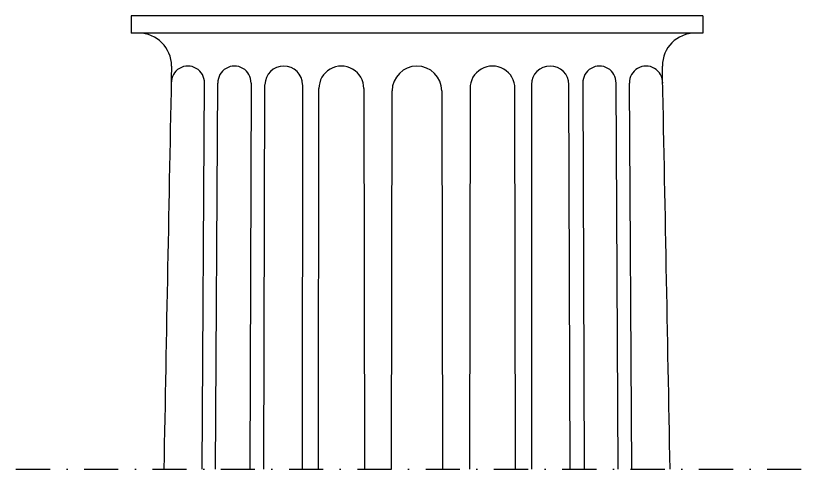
# Model space of a CAD drawing. Header units: millimetres. Extents: x 0 to 1967, y 0 to 3604.
# Drawn here: x 270 to 1750, y 1458 to 2301 of the extents above; entities that cross this region are included whole.
import ezdxf

# ---------------------------------------------------------------- set-up
doc = ezdxf.new("R2010")
doc.units = ezdxf.units.MM
doc.header["$LTSCALE"] = 1000
doc.linetypes.add('dash-dot', pattern=[25.4, 12.7, -6.35, 0, -6.35])
doc.layers.add('ceco.net 395', color=7, linetype='Continuous')

msp = doc.modelspace()

# ---------------------------------------------------------------- linework, layer by layer
at = {"layer": 'ceco.net 395'}
for p, q in [((1548.9, 2301.2), (484.8, 2301.2)), ((484.8, 2301.2), (484.8, 2269.1)), ((1548.9, 2301.2), (1548.9, 2269.1)), ((484.8, 2269.1), (484.8, 2269.1)), ((484.8, 2269.1), (484.8, 2269.1)), ((484.8, 2269.1), (484.8, 2269.1)), ((484.8, 2269.1), (484.8, 2269.1)), ((484.8, 2269.1), (484.8, 2269.1)), ((1548.9, 2269.1), (484.8, 2269.1)), ((617, 1457.9), (621.4, 2176.3)), ((642.2, 1457.9), (646.3, 2176.3)), ((708.2, 2176.3), (705.7, 1457.9)), ((1325.5, 2176.3), (1328, 1457.9)), ((1391.5, 1457.9), (1387.4, 2176.3)), ((1416.7, 1457.9), (1412.3, 2176.3)), ((731.7, 1457.9), (734, 2173.2)), ((804, 2173.2), (803.4, 1457.9)), ((833.4, 1457.9), (834.5, 2165.9)), ((918, 2165.9), (919.1, 1457.9)), ((969.5, 1457.9), (970.6, 2161.6)), ((1063, 2161.6), (1064.2, 1457.9)), ((1115.7, 2165.9), (1114.6, 1457.9)), ((1200.2, 1457.9), (1199.2, 2165.9)), ((1229.7, 2173.2), (1230.3, 1457.9)), ((1302, 1457.9), (1299.7, 2173.2))]:
    msp.add_line(p, q, dxfattribs=at)
at = {"layer": 'ceco.net 395', "linetype": 'dash-dot', "ltscale": 0.005}
msp.add_line((270.5, 1457.9), (1750.3, 1457.9), dxfattribs=at)
at = {"layer": 'ceco.net 395'}
for centre, radius, start, end in [((499, 2207.9), 61.2, 0, 90), ((1534.7, 2207.9), 61.2, 90, 180), ((361885, -5084.8), 361398.4, 178.843752, 178.962675), ((590.5, 2176.9), 30.9, 358.811, 181.189), ((677.2, 2176.9), 30.9, 358.811, 181.189), ((769, 2172.9), 35, 0.5192, 179.4808), ((876.2, 2166.1), 41.8, 359.7129, 180.2871), ((1016.8, 2161.6), 46.2, 0, 180), ((1157.4, 2166.1), 41.8, 359.7129, 180.2871), ((1264.7, 2172.9), 35, 0.5192, 179.4808), ((1356.5, 2176.9), 30.9, 358.811, 181.189), ((1443.2, 2176.9), 30.9, 358.811, 181.189), ((-359851.3, -5084.8), 361398.4, 1.037325, 1.156248)]:
    msp.add_arc(centre, radius, start, end, dxfattribs=at)

doc.saveas('drawing.dxf')
